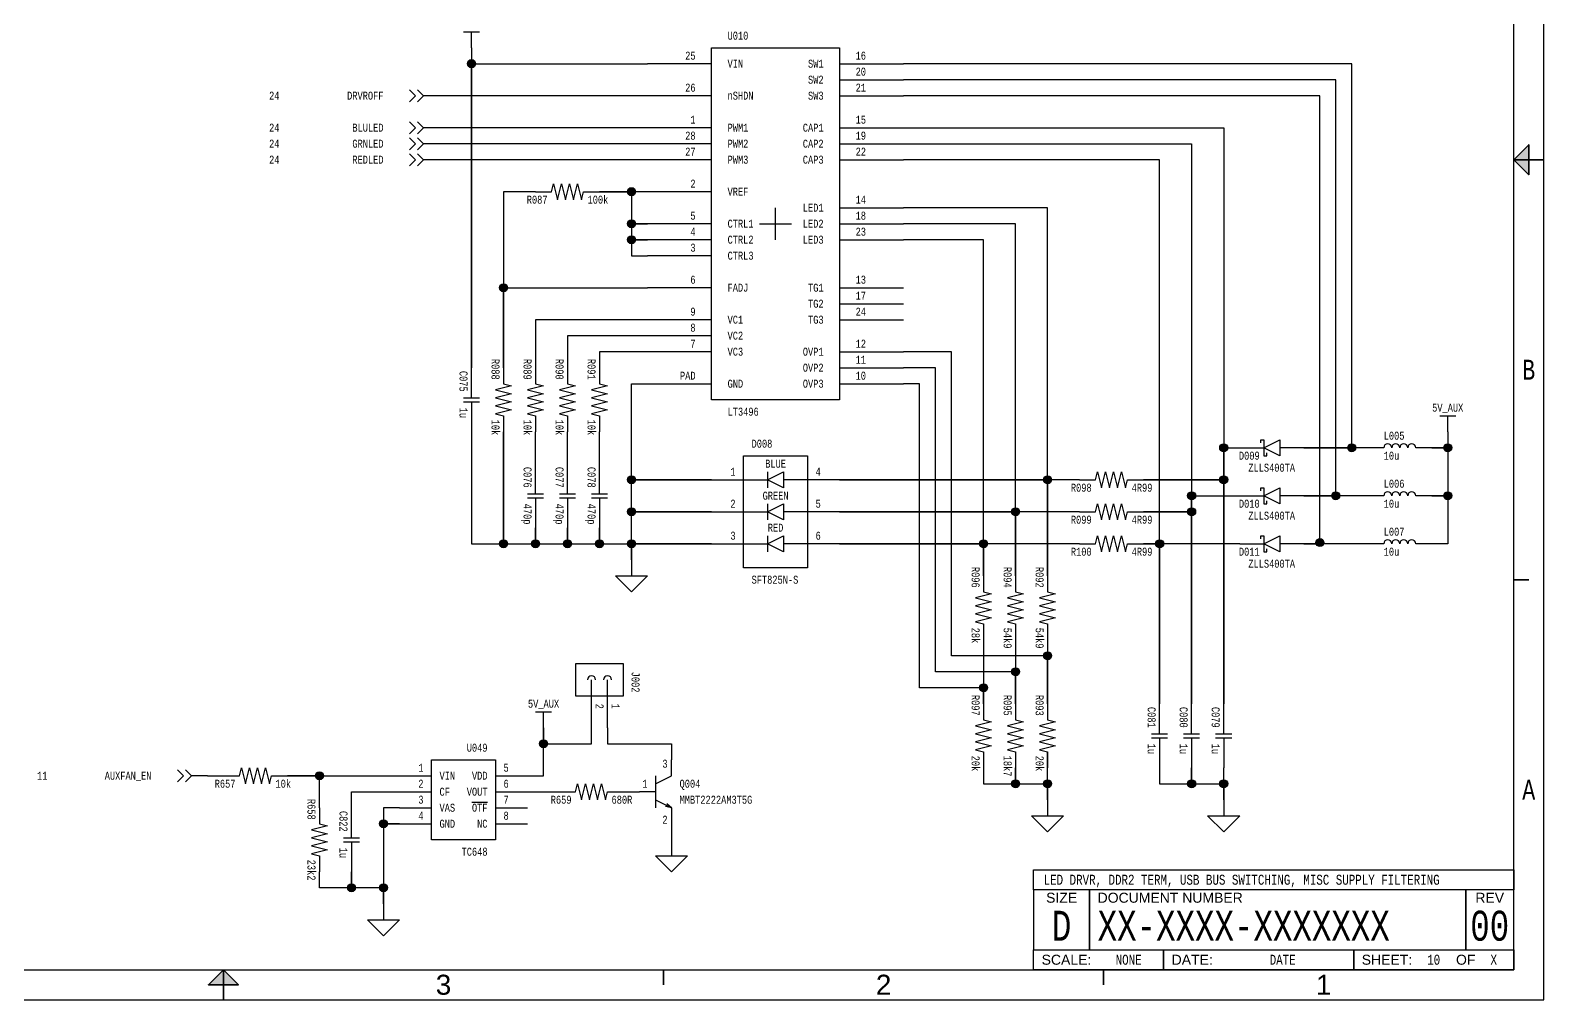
# Paper-space layout '10' of a CAD drawing. Header units: inches. Extents: x 0.2 to 16.8, y 0.2 to 10.8.
# Drawn here: x 7.29 to 16.75, y 0.25 to 6.31 of the extents above; entities that cross this region are included whole.
import ezdxf
from ezdxf.enums import TextEntityAlignment as Align

# ---------------------------------------------------------------- set-up
doc = ezdxf.new("R2010")
doc.units = ezdxf.units.IN
doc.header["$MEASUREMENT"] = 0
for name, color, linetype in [('BORDER', 13, 'Continuous'), ('COMPONENT', 14, 'Continuous'), ('SIGNAL', 84, 'Continuous'), ('TEXT', 252, 'Continuous')]:
    doc.layers.add(name, color=color, linetype=linetype)
doc.styles.add('Monotxt_75', font='monotxt.shx', dxfattribs={"width": 0.75})
doc.styles.get("Standard").update_dxf_attribs({"font": 'arial.ttf'})

# ---------------------------------------------------------------- blocks, each defined once
blk = doc.blocks.new('ANSI B Frame')
at = {"layer": 'BORDER', "lineweight": 35}
h = blk.add_hatch(color=256, dxfattribs=at)
h.dxf.hatch_style = 1
h.paths.add_polyline_path([(16.65625, 5.59375), (16.65625, 5.5), (16.5625, 5.5)])
h.paths.add_polyline_path([(16.5625, 5.5), (16.65625, 5.5), (16.65625, 5.40625)])
h = blk.add_hatch(color=256, dxfattribs=at)
h.dxf.hatch_style = 1
h.paths.add_polyline_path([(8.59375, 0.34375), (8.5, 0.34375), (8.5, 0.4375)])
h.paths.add_polyline_path([(8.5, 0.4375), (8.5, 0.34375), (8.40625, 0.34375)])
at = {"layer": 'BORDER'}
for points in [[(0.25, 0.25), (16.75, 0.25), (16.75, 10.75), (0.25, 10.75)], [(0.4375, 0.4375), (16.5625, 0.4375), (16.5625, 10.5625), (0.4375, 10.5625)], [(13.5625, 1.0625), (16.5625, 1.0625), (16.5625, 0.9375), (13.5625, 0.9375)], [(13.5625, 0.9375), (13.5625, 0.5625), (13.9125, 0.5625), (13.9125, 0.9375), (13.9125, 0.5625), (16.2625, 0.5625), (16.2625, 0.9375), (16.2625, 0.5625), (16.5625, 0.5625), (16.5625, 0.9375)], [(16.5625, 0.4375), (15.5625, 0.4375), (15.5625, 0.5625), (15.5625, 0.4375), (14.375, 0.4375), (14.375, 0.5625), (14.375, 0.4375), (13.5625, 0.4375), (13.5625, 0.5625), (16.5625, 0.5625)]]:
    blk.add_lwpolyline(points, close=True, dxfattribs=at)
at = {"layer": 'BORDER', "lineweight": 35}
for points in [[(16.5625, 5.5), (16.65625, 5.59375), (16.65625, 5.40625)], [(8.5, 0.4375), (8.59375, 0.34375), (8.40625, 0.34375)]]:
    blk.add_lwpolyline(points, close=True, dxfattribs=at)
for points in [[(16.5625, 5.5), (16.75, 5.5)], [(16.65625, 2.875), (16.5625, 2.875)], [(8.5, 0.4375), (8.5, 0.25)], [(11.25, 0.34375), (11.25, 0.4375)], [(14, 0.34375), (14, 0.4375)]]:
    blk.add_lwpolyline(points, dxfattribs=at)
at = {"layer": 'BORDER', "style": 'Monotxt_75', "width": 0.75}
for s, p in [('B', (16.65625, 4.1875)), ('A', (16.65625, 1.5625))]:
    blk.add_text(s, height=0.125, dxfattribs=at).set_placement(p, align=Align.MIDDLE_CENTER)
at = {"layer": 'BORDER'}
for s, p in [('SIZE', (13.7375, 0.8875)), ('REV', (16.4125, 0.8875)), ('OF', (16.2625, 0.5))]:
    blk.add_text(s, height=0.0625, dxfattribs=at).set_placement(p, align=Align.MIDDLE_CENTER)
for s, p in [('DOCUMENT NUMBER', (13.9625, 0.8875)), ('SCALE:', (13.6125, 0.5)), ('DATE:', (14.425, 0.5)), ('SHEET:', (15.6125, 0.5))]:
    blk.add_text(s, height=0.0625, dxfattribs=at).set_placement(p, align=Align.MIDDLE_LEFT)
at = {"layer": 'BORDER', "flags": 8}
for tag, p in [('ZN6', (1.625, 10.65787)), ('ZN5', (4.375, 10.66009)), ('ZN4', (7.125, 10.65625)), ('ZN3', (9.875, 10.65796)), ('ZN2', (12.625, 10.65574)), ('ZN1', (15.375, 10.65574)), ('ZN6', (1.625, 0.34375)), ('ZN5', (4.375, 0.34375)), ('ZN4', (7.125, 0.34375)), ('ZN3', (9.875, 0.34375)), ('ZN2', (12.625, 0.34375)), ('ZN1', (15.375, 0.34375))]:
    blk.add_attdef(tag, text='', height=0.125, dxfattribs=at).set_placement(p, align=Align.MIDDLE_CENTER)
at = {"layer": 'TEXT', "style": 'Monotxt_75', "width": 0.75, "flags": 8}
for tag, height, p in [('DESRP', 0.0625, (13.625, 1)), ('DWG_NO', 0.1875, (13.9625, 0.7125))]:
    blk.add_attdef(tag, text='', height=height, dxfattribs=at).set_placement(p, align=Align.MIDDLE_LEFT)
for tag, height, p in [('SHTSZ', 0.1875, (13.7375, 0.7125)), ('REV', 0.1875, (16.4125, 0.7125)), ('SCALE', 0.0625, (14.15625, 0.5)), ('REVDATE', 0.0625, (15.11875, 0.5)), ('CURRSHT', 0.0625, (16.0625, 0.5)), ('LASTSHT', 0.0625, (16.4375, 0.5))]:
    blk.add_attdef(tag, text='', height=height, dxfattribs=at).set_placement(p, align=Align.MIDDLE_CENTER)
blk = doc.blocks.new('FLOAT_GND')
blk.add_lwpolyline([(0, 0), (0, -0.05)])
blk.add_lwpolyline([(-0.05, -0.05), (0.05, -0.05), (0, -0.1)], close=True)
blk = doc.blocks.new('SUPPLY_BUS')
for points in [[(0, 0), (0.05, 0)], [(0.05, 0.025), (0.05, -0.025)]]:
    blk.add_lwpolyline(points)
blk = doc.blocks.new('CONNECT')
blk.add_hatch(color=256).paths.add_polyline_path([(0.0125, 0, 1), (-0.0125, 0, 1)])
blk.add_circle((0, 0), 0.0125)
blk = doc.blocks.new('LT3496')
blk.add_lwpolyline([(-0.2, 0.55), (0.2, 0.55), (0.2, -0.55), (-0.2, -0.55)], close=True)
for points in [[(-0.2, 0.5), (-0.4, 0.5)], [(0.2, 0.5), (0.4, 0.5)], [(0.2, 0.45), (0.4, 0.45)], [(-0.2, 0.4), (-0.4, 0.4)], [(0.2, 0.4), (0.4, 0.4)], [(-0.2, 0.3), (-0.4, 0.3)], [(0.2, 0.3), (0.4, 0.3)], [(-0.2, 0.25), (-0.4, 0.25)], [(0.2, 0.25), (0.4, 0.25)], [(-0.2, 0.2), (-0.4, 0.2)], [(0.2, 0.2), (0.4, 0.2)], [(-0.2, 0.1), (-0.4, 0.1)], [(0.2, 0.05), (0.4, 0.05)], [(-0.2, 0), (-0.4, 0)], [(0.2, 0), (0.4, 0)], [(-0.2, -0.05), (-0.4, -0.05)], [(0.2, -0.05), (0.4, -0.05)], [(-0.2, -0.1), (-0.4, -0.1)], [(-0.2, -0.2), (-0.4, -0.2)], [(0.2, -0.2), (0.4, -0.2)], [(0.2, -0.25), (0.4, -0.25)], [(-0.2, -0.3), (-0.4, -0.3)], [(0.2, -0.3), (0.4, -0.3)], [(-0.2, -0.35), (-0.4, -0.35)], [(-0.2, -0.4), (-0.4, -0.4)], [(0.2, -0.4), (0.4, -0.4)], [(0.2, -0.45), (0.4, -0.45)], [(-0.4, -0.5), (-0.2, -0.5)], [(0.2, -0.5), (0.4, -0.5)]]:
    blk.add_lwpolyline(points)
at = {"color": 7}
for points in [[(-0.05, 0), (0, 0), (0, 0.05)], [(0, -0.05), (0, 0), (0.05, 0)]]:
    blk.add_lwpolyline(points, dxfattribs=at)
at = {"layer": 'TEXT', "style": 'Monotxt_75', "width": 0.75}
for s, p in [('25', (-0.25, 0.5125)), ('26', (-0.25, 0.4125)), ('1', (-0.25, 0.3125)), ('28', (-0.25, 0.2625)), ('27', (-0.25, 0.2125)), ('2', (-0.25, 0.1125)), ('5', (-0.25, 0.0125)), ('4', (-0.25, -0.0375)), ('3', (-0.25, -0.0875)), ('6', (-0.25, -0.1875)), ('9', (-0.25, -0.2875)), ('8', (-0.25, -0.3375)), ('7', (-0.25, -0.3875)), ('PAD', (-0.25, -0.4875))]:
    blk.add_text(s, height=0.025, dxfattribs=at).set_placement(p, align=Align.RIGHT)
for s, p in [('16', (0.25, 0.5125)), ('20', (0.25, 0.4625)), ('21', (0.25, 0.4125)), ('15', (0.25, 0.3125)), ('19', (0.25, 0.2625)), ('22', (0.25, 0.2125)), ('14', (0.25, 0.0625)), ('18', (0.25, 0.0125)), ('23', (0.25, -0.0375)), ('13', (0.25, -0.1875)), ('17', (0.25, -0.2375)), ('24', (0.25, -0.2875)), ('12', (0.25, -0.3875)), ('11', (0.25, -0.4375)), ('10', (0.25, -0.4875))]:
    blk.add_text(s, height=0.025, dxfattribs=at).set_placement(p)
for s, p in [('VIN', (-0.15, 0.5)), ('nSHDN', (-0.15, 0.4)), ('PWM1', (-0.15, 0.3)), ('PWM2', (-0.15, 0.25)), ('PWM3', (-0.15, 0.2)), ('VREF', (-0.15, 0.1)), ('CTRL1', (-0.15, 0)), ('CTRL2', (-0.15, -0.05)), ('CTRL3', (-0.15, -0.1)), ('FADJ', (-0.15, -0.2)), ('VC1', (-0.15, -0.3)), ('VC2', (-0.15, -0.35)), ('VC3', (-0.15, -0.4)), ('GND', (-0.15, -0.5))]:
    blk.add_text(s, height=0.025, dxfattribs=at).set_placement(p, align=Align.MIDDLE_LEFT)
for s, p in [('SW1', (0.15, 0.5)), ('SW2', (0.15, 0.45)), ('SW3', (0.15, 0.4)), ('CAP1', (0.15, 0.3)), ('CAP2', (0.15, 0.25)), ('CAP3', (0.15, 0.2)), ('LED1', (0.15, 0.05)), ('LED2', (0.15, 0)), ('LED3', (0.15, -0.05)), ('TG1', (0.15, -0.2)), ('TG2', (0.15, -0.25)), ('TG3', (0.15, -0.3)), ('OVP1', (0.15, -0.4)), ('OVP2', (0.15, -0.45)), ('OVP3', (0.15, -0.5))]:
    blk.add_text(s, height=0.025, dxfattribs=at).set_placement(p, align=Align.MIDDLE_RIGHT)
blk.add_text('LT3496', height=0.025, dxfattribs=at).set_placement((-0.15, -0.575), align=Align.TOP_LEFT)
at = {"layer": 'TEXT', "style": 'Monotxt_75', "width": 0.75, "flags": 8}
blk.add_attdef('REFID', (-0.15, 0.575), '', height=0.025, dxfattribs=at)
blk = doc.blocks.new('FROM_CONN')
for points in [[(0, 0), (0.05, 0)], [(0.06875, 0.01875), (0.05, 0), (0.06875, -0.01875)], [(0.09375, 0.01875), (0.075, 0), (0.09375, -0.01875)]]:
    blk.add_lwpolyline(points)
blk = doc.blocks.new('RES')
blk.add_lwpolyline([(-0.2, 0), (-0.1, 0), (-0.0875, 0.05), (-0.0625, -0.05), (-0.0375, 0.05), (-0.0125, -0.05), (0.0125, 0.05), (0.0375, -0.05), (0.0625, 0.05), (0.0875, -0.05), (0.1, 0), (0.2, 0)])
at = {"layer": 'TEXT', "style": 'Monotxt_75', "width": 0.75, "flags": 8}
blk.add_attdef('REFID', text='', height=0.05, dxfattribs=at).set_placement((-0.125, -0.025), align=Align.TOP_RIGHT)
blk.add_attdef('VALUE', text='', height=0.05, dxfattribs=at).set_placement((0.125, -0.025), align=Align.TOP_LEFT)
blk = doc.blocks.new('CAP')
for points in [[(0, 0.0125), (0, 0.2)], [(-0.05, 0.0125), (0.05, 0.0125)], [(-0.05, -0.0125), (0.05, -0.0125)], [(0, -0.0125), (0, -0.2)]]:
    blk.add_lwpolyline(points)
at = {"layer": 'TEXT', "style": 'Monotxt_75', "width": 0.75, "flags": 8}
blk.add_attdef('REFID', text='', height=0.05, rotation=270, dxfattribs=at).set_placement((-0.025, 0.05), align=Align.TOP_RIGHT)
blk.add_attdef('VALUE', text='', height=0.05, rotation=270, dxfattribs=at).set_placement((-0.025, -0.05), align=Align.TOP_LEFT)
blk = doc.blocks.new('IND')
blk.add_lwpolyline([(0.2, 0), (0.1, 0, 1), (0.05, 0, 1), (0, 0, 1), (-0.05, 0, 1), (-0.1, 0), (-0.2, 0)], format="xyb")
at = {"layer": 'TEXT', "style": 'Monotxt_75', "width": 0.75, "flags": 8}
blk.add_attdef('REFID', (-0.1, 0.05), '', height=0.05, dxfattribs=at)
blk.add_attdef('VALUE', text='', height=0.05, dxfattribs=at).set_placement((-0.1, -0.025), align=Align.TOP_LEFT)
blk = doc.blocks.new('D_SCHOTTKY_FLIP')
for points in [[(-0.06875, 0.03125), (-0.06875, 0.05), (-0.05, 0.05), (-0.05, -0.05), (-0.03125, -0.05), (-0.03125, -0.03125)], [(-0.2, 0), (-0.05, 0)], [(0.2, 0), (0.05, 0)]]:
    blk.add_lwpolyline(points)
blk.add_lwpolyline([(-0.05, 0), (0.05, 0.05), (0.05, -0.05)], close=True)
at = {"layer": 'TEXT', "style": 'Monotxt_75', "width": 0.75, "flags": 8}
blk.add_attdef('REFNO', text='', height=0.05, dxfattribs=at).set_placement((-0.075, -0.025), align=Align.TOP_RIGHT)
blk.add_attdef('MFGPN', text='', height=0.05, dxfattribs=at).set_placement((0, -0.1), align=Align.TOP_CENTER)
blk = doc.blocks.new('SFT722N-S')
for points in [[(-0.2, 0.35), (0.2, 0.35), (0.2, -0.35), (-0.2, -0.35)], [(-0.05, 0.2), (0.05, 0.25), (0.05, 0.15)], [(-0.05, 0), (0.05, 0.05), (0.05, -0.05)], [(-0.05, -0.2), (0.05, -0.15), (0.05, -0.25)]]:
    blk.add_lwpolyline(points, close=True)
for points in [[(-0.4, 0.2), (-0.05, 0.2)], [(-0.05, 0.25), (-0.05, 0.25), (-0.05, 0.25), (-0.05, 0.15), (-0.05, 0.15), (-0.05, 0.15)], [(0.4, 0.2), (0.05, 0.2)], [(-0.4, 0), (-0.05, 0)], [(-0.05, 0.05), (-0.05, 0.05), (-0.05, 0.05), (-0.05, -0.05), (-0.05, -0.05), (-0.05, -0.05)], [(0.4, 0), (0.05, 0)], [(-0.05, -0.15), (-0.05, -0.15), (-0.05, -0.15), (-0.05, -0.25), (-0.05, -0.25), (-0.05, -0.25)], [(-0.4, -0.2), (-0.05, -0.2)], [(0.4, -0.2), (0.05, -0.2)]]:
    blk.add_lwpolyline(points)
at = {"layer": 'TEXT', "style": 'Monotxt_75', "width": 0.75}
for s, p in [('BLUE', (0, 0.275)), ('GREEN', (0, 0.075)), ('RED', (0, -0.125))]:
    blk.add_text(s, height=0.05, dxfattribs=at).set_placement(p, align=Align.CENTER)
for s, p in [('1', (-0.25, 0.225)), ('2', (-0.25, 0.025)), ('3', (-0.25, -0.175))]:
    blk.add_text(s, height=0.05, dxfattribs=at).set_placement(p, align=Align.RIGHT)
for s, p in [('4', (0.25, 0.225)), ('5', (0.25, 0.025)), ('6', (0.25, -0.175))]:
    blk.add_text(s, height=0.05, dxfattribs=at).set_placement(p)
at = {"layer": 'TEXT', "style": 'Monotxt_75', "width": 0.75, "flags": 8}
blk.add_attdef('REFID', (-0.15, 0.4), '', height=0.05, dxfattribs=at)
blk.add_attdef('MFGPN', text='', height=0.05, dxfattribs=at).set_placement((-0.15, -0.4), align=Align.TOP_LEFT)
blk = doc.blocks.new('TC648')
blk.add_lwpolyline([(-0.2, 0.25), (0.2, 0.25), (0.2, -0.25), (-0.2, -0.25)], close=True)
for points in [[(-0.4, 0.15), (-0.2, 0.15)], [(0.2, 0.15), (0.4, 0.15)], [(-0.4, 0.05), (-0.2, 0.05)], [(0.2, 0.05), (0.4, 0.05)], [(-0.4, -0.05), (-0.2, -0.05)], [(0.2, -0.05), (0.4, -0.05)], [(-0.4, -0.15), (-0.2, -0.15)], [(0.2, -0.15), (0.4, -0.15)]]:
    blk.add_lwpolyline(points)
at = {"layer": 'TEXT', "style": 'Monotxt_75', "width": 0.75}
for s, p in [('1', (-0.25, 0.175)), ('2', (-0.25, 0.075)), ('3', (-0.25, -0.025)), ('4', (-0.25, -0.125))]:
    blk.add_text(s, height=0.05, dxfattribs=at).set_placement(p, align=Align.RIGHT)
for s, p in [('5', (0.25, 0.175)), ('6', (0.25, 0.075)), ('7', (0.25, -0.025)), ('8', (0.25, -0.125))]:
    blk.add_text(s, height=0.05, dxfattribs=at).set_placement(p)
for s, p in [('VIN', (-0.15, 0.15)), ('CF', (-0.15, 0.05)), ('VAS', (-0.15, -0.05)), ('GND', (-0.15, -0.15))]:
    blk.add_text(s, height=0.05, dxfattribs=at).set_placement(p, align=Align.MIDDLE_LEFT)
for s, p in [('VDD', (0.15, 0.15)), ('VOUT', (0.15, 0.05)), ('%%OOTF', (0.15, -0.05)), ('NC', (0.15, -0.15))]:
    blk.add_text(s, height=0.05, dxfattribs=at).set_placement(p, align=Align.MIDDLE_RIGHT)
blk.add_text('TC648', height=0.05, dxfattribs=at).set_placement((0.15, -0.3), align=Align.TOP_RIGHT)
at = {"layer": 'TEXT', "style": 'Monotxt_75', "width": 0.75, "flags": 8}
blk.add_attdef('REFID', text='', height=0.05, dxfattribs=at).set_placement((0.15, 0.3), align=Align.RIGHT)
blk = doc.blocks.new('NPN')
for points in [[(0, 0.05), (0.1, 0.1), (0.1, 0.2)], [(0, 0.1), (0, -0.1)], [(0, 0), (-0.1, 0)], [(0, -0.05), (0.1, -0.1)], [(0.1, -0.1), (0.0627, -0.0924)], [(0.1, -0.1), (0.0715, -0.0747)], [(0.1, -0.1), (0.1, -0.2)]]:
    blk.add_lwpolyline(points)
at = {"layer": 'TEXT', "style": 'Monotxt_75', "width": 0.75, "flags": 8}
for tag, p in [('C', (0.075, 0.15)), ('B', (-0.05, 0.025)), ('E', (0.075, -0.2))]:
    blk.add_attdef(tag, text='', height=0.05, dxfattribs=at).set_placement(p, align=Align.RIGHT)
blk.add_attdef('REFID', (0.15, 0.025), '', height=0.05, dxfattribs=at)
blk.add_attdef('MFGPN', text='', height=0.05, dxfattribs=at).set_placement((0.15, -0.025), align=Align.TOP_LEFT)
blk = doc.blocks.new('HEADER_1X2')
blk.add_lwpolyline([(-0.1, 0.15), (-0.1, -0.15), (0.1, -0.15), (0.1, 0.15)], close=True)
for points in [[(0.3, 0.05), (0, 0.05)], [(0.3, -0.05), (0, -0.05)]]:
    blk.add_lwpolyline(points)
for centre in [(0, 0.05), (0, -0.05)]:
    blk.add_arc(centre, 0.025, 90, 270)
at = {"layer": 'TEXT', "style": 'Monotxt_75', "width": 0.75}
for s, p in [('1', (0.15, 0.075)), ('2', (0.15, -0.025))]:
    blk.add_text(s, height=0.05, dxfattribs=at).set_placement(p)
at = {"layer": 'TEXT', "style": 'Monotxt_75', "width": 0.75, "flags": 8}
blk.add_attdef('REF', (-0.05, 0.2), '', height=0.05, dxfattribs=at)

psp = doc.layouts.new('10')

# ---------------------------------------------------------------- linework, layer by layer
at = {"layer": 'SIGNAL'}
for points in [[(10.05, 6.2), (10.05, 4.2), (10.05, 6.1), (11.15, 6.1)], [(15.65, 3.7), (15.25, 3.7), (15.55, 3.7), (15.55, 6.1), (12.75, 6.1)], [(15.65, 3.4), (15.25, 3.4), (15.45, 3.4), (15.45, 6), (12.75, 6)], [(11.15, 5.9), (9.85, 5.9)], [(15.65, 3.1), (15.25, 3.1), (15.35, 3.1), (15.35, 5.9), (12.75, 5.9)], [(11.15, 5.7), (9.85, 5.7)], [(12.75, 5.7), (14.75, 5.7), (14.75, 2.1), (14.75, 3.5), (14.25, 3.5), (14.725, 3.5), (14.75, 3.525), (14.75, 3.7), (14.85, 3.7)], [(11.15, 5.6), (9.85, 5.6)], [(12.75, 5.6), (14.55, 5.6), (14.55, 2.1), (14.55, 3.3), (14.25, 3.3), (14.525, 3.3), (14.55, 3.325), (14.55, 3.4), (14.85, 3.4)], [(11.15, 5.5), (9.85, 5.5)], [(14.85, 3.1), (14.25, 3.1), (14.35, 3.1), (14.35, 2.1), (14.35, 5.5), (12.75, 5.5)], [(10.45, 5.3), (10.25, 5.3), (10.25, 4.2), (10.25, 4.7), (11.15, 4.7)], [(11.15, 5.3), (10.85, 5.3), (11.05, 5.3), (11.05, 5.1), (11.15, 5.1), (11.075, 5.1), (11.05, 5.075), (11.05, 5), (11.15, 5), (11.075, 5), (11.05, 4.975), (11.05, 4.9), (11.15, 4.9)], [(13.85, 3.5), (12.35, 3.5), (13.65, 3.5), (13.65, 2.9), (13.65, 5.2), (12.75, 5.2)], [(13.85, 3.3), (12.35, 3.3), (13.45, 3.3), (13.45, 2.9), (13.45, 5.1), (12.75, 5.1)], [(13.85, 3.1), (12.35, 3.1), (13.25, 3.1), (13.25, 2.9), (13.25, 5), (12.75, 5)], [(11.15, 4.5), (10.45, 4.5), (10.45, 4.2)], [(11.15, 4.4), (10.65, 4.4), (10.65, 4.2)], [(11.15, 4.3), (10.85, 4.3), (10.85, 4.2)], [(13.65, 2.5), (13.65, 2.1), (13.65, 2.4), (13.05, 2.4), (13.05, 4.3), (12.75, 4.3)], [(13.45, 2.5), (13.45, 2.1), (13.45, 2.3), (12.95, 2.3), (12.95, 4.2), (12.75, 4.2)], [(10.05, 3.8), (10.05, 3.1), (10.25, 3.1), (10.25, 3.8), (10.25, 3.125), (10.275, 3.1), (10.45, 3.1), (10.45, 3.2), (10.45, 3.125), (10.475, 3.1), (10.65, 3.1), (10.65, 3.2), (10.65, 3.125), (10.675, 3.1), (10.85, 3.1), (10.85, 3.2), (10.85, 3.125), (10.875, 3.1), (11.55, 3.1), (11.05, 3.1), (11.05, 3), (11.05, 3.3), (11.55, 3.3), (11.075, 3.3), (11.05, 3.325), (11.05, 3.5), (11.55, 3.5), (11.075, 3.5), (11.05, 3.525), (11.05, 4.1), (11.15, 4.1)], [(13.25, 2.5), (13.25, 2.1), (13.25, 2.2), (12.85, 2.2), (12.85, 4.1), (12.75, 4.1)], [(10.45, 3.6), (10.45, 3.8)], [(10.65, 3.6), (10.65, 3.8)], [(10.85, 3.6), (10.85, 3.8)], [(16.15, 3.8), (16.15, 3.7), (16.05, 3.7), (16.125, 3.7), (16.15, 3.675), (16.15, 3.4), (16.05, 3.4), (16.125, 3.4), (16.15, 3.375), (16.15, 3.1), (16.05, 3.1)], [(10.4, 1.65), (10.5, 1.65), (10.5, 1.95), (10.5, 1.85), (10.8, 1.85), (10.8, 1.95)], [(10.9, 1.95), (10.9, 1.85), (11.3, 1.85), (11.3, 1.75)], [(13.25, 1.7), (13.25, 1.6), (13.45, 1.6), (13.45, 1.7), (13.45, 1.625), (13.475, 1.6), (13.65, 1.6), (13.65, 1.5), (13.65, 1.8)], [(8.4, 1.65), (8.5, 1.65)], [(9.1, 1.45), (9.1, 1.65), (8.9, 1.65), (9.6, 1.65)], [(14.35, 1.7), (14.35, 1.6), (14.55, 1.6), (14.55, 1.7), (14.55, 1.625), (14.575, 1.6), (14.75, 1.6), (14.75, 1.5), (14.75, 1.7)], [(9.3, 1.45), (9.3, 1.55), (9.6, 1.55)], [(10.4, 1.55), (10.6, 1.55)], [(11, 1.55), (11.1, 1.55)], [(9.6, 1.45), (9.5, 1.45), (9.5, 1.35), (9.6, 1.35), (9.525, 1.35), (9.5, 1.325), (9.5, 0.85), (9.5, 0.95), (9.3, 0.95), (9.3, 1.05), (9.3, 0.975), (9.275, 0.95), (9.1, 0.95), (9.1, 1.05)], [(11.3, 1.35), (11.3, 1.25)]]:
    psp.add_lwpolyline(points, dxfattribs=at)

# ---------------------------------------------------------------- block references
ref = psp.add_blockref('ANSI B Frame', (0, 0))
ref.add_attrib('SHTSZ', 'D', dxfattribs={"layer": 'TEXT', "height": 0.1875, "style": 'Monotxt_75', "width": 0.75}).set_placement((13.7375, 0.7125), align=Align.MIDDLE_CENTER)
ref.add_attrib('DWG_NO', 'XX-XXXX-XXXXXXX', dxfattribs={"layer": 'TEXT', "height": 0.1875, "style": 'Monotxt_75', "width": 0.75}).set_placement((13.9625, 0.7125), align=Align.MIDDLE_LEFT)
ref.add_attrib('REV', '00', dxfattribs={"layer": 'TEXT', "height": 0.1875, "style": 'Monotxt_75', "width": 0.75}).set_placement((16.4125, 0.7125), align=Align.MIDDLE_CENTER)
ref.add_attrib('SCALE', 'NONE', dxfattribs={"layer": 'TEXT', "height": 0.0625, "style": 'Monotxt_75', "width": 0.75}).set_placement((14.15625, 0.5), align=Align.MIDDLE_CENTER)
ref.add_attrib('REVDATE', 'DATE', dxfattribs={"layer": 'TEXT', "height": 0.0625, "style": 'Monotxt_75', "width": 0.75}).set_placement((15.11875, 0.5), align=Align.MIDDLE_CENTER)
ref.add_attrib('CURRSHT', '10', dxfattribs={"layer": 'TEXT', "height": 0.0625, "style": 'Monotxt_75', "width": 0.75}).set_placement((16.0625, 0.5), align=Align.MIDDLE_CENTER)
ref.add_attrib('LASTSHT', 'X', dxfattribs={"layer": 'TEXT', "height": 0.0625, "style": 'Monotxt_75', "width": 0.75}).set_placement((16.4375, 0.5), align=Align.MIDDLE_CENTER)
ref.add_attrib('DESRP', 'LED DRVR, DDR2 TERM, USB BUS SWITCHING, MISC SUPPLY FILTERING', dxfattribs={"layer": 'TEXT', "height": 0.0625, "style": 'Monotxt_75', "width": 0.75}).set_placement((13.625, 1), align=Align.MIDDLE_LEFT)
ref.add_attrib('ZN1', '1', dxfattribs={"layer": 'BORDER', "height": 0.125}).set_placement((15.375, 0.34375), align=Align.MIDDLE_CENTER)
ref.add_attrib('ZN2', '2', dxfattribs={"layer": 'BORDER', "height": 0.125}).set_placement((12.625, 0.34375), align=Align.MIDDLE_CENTER)
ref.add_attrib('ZN3', '3', dxfattribs={"layer": 'BORDER', "height": 0.125}).set_placement((9.875, 0.34375), align=Align.MIDDLE_CENTER)
at = {"layer": 'COMPONENT', "xscale": 2, "yscale": 2, "zscale": 2}
for name, p, rotation in [('SUPPLY_BUS', (10.05, 6.2), 90), ('FROM_CONN', (9.85, 5.9), 180), ('FROM_CONN', (9.85, 5.7), 180), ('FROM_CONN', (9.85, 5.6), 180), ('FROM_CONN', (9.85, 5.5), 180), ('SUPPLY_BUS', (16.15, 3.8), 90), ('SUPPLY_BUS', (10.5, 1.95), 90), ('FROM_CONN', (8.4, 1.65), 180)]:
    psp.add_blockref(name, p, dxfattribs=dict(at, rotation=rotation))
psp.add_blockref('LT3496', (11.95, 5.1), dxfattribs=at).add_auto_attribs({'REFID': 'U010'})
at = {"layer": 'COMPONENT'}
for name, p, values in [('RES', (10.65, 5.3), {'REFID': 'R087', 'VALUE': '100k'}), ('SFT722N-S', (11.95, 3.3), {'REFID': 'D008', 'MFGPN': 'SFT825N-S'}), ('D_SCHOTTKY_FLIP', (15.05, 3.7), {'REFNO': 'D009', 'MFGPN': 'ZLLS400TA'}), ('RES', (14.05, 3.5), {'REFID': 'R098', 'VALUE': '4R99'}), ('D_SCHOTTKY_FLIP', (15.05, 3.4), {'REFNO': 'D010', 'MFGPN': 'ZLLS400TA'}), ('RES', (14.05, 3.3), {'REFID': 'R099', 'VALUE': '4R99'}), ('RES', (14.05, 3.1), {'REFID': 'R100', 'VALUE': '4R99'}), ('D_SCHOTTKY_FLIP', (15.05, 3.1), {'REFNO': 'D011', 'MFGPN': 'ZLLS400TA'}), ('RES', (8.7, 1.65), {'REFID': 'R657', 'VALUE': '10k'}), ('RES', (10.8, 1.55), {'REFID': 'R659', 'VALUE': '680R'}), ('CAP', (9.3, 1.25), {'REFID': 'C822', 'VALUE': '1u'})]:
    psp.add_blockref(name, p, dxfattribs=at).add_auto_attribs(values)
ref = psp.add_blockref('CAP', (10.05, 4), dxfattribs=at)
ref.add_attrib('REFID', 'C075', dxfattribs={"layer": 'TEXT', "height": 0.05, "rotation": 270, "style": 'Monotxt_75', "width": 0.75}).set_placement((10.025, 4.05), align=Align.TOP_RIGHT)
ref.add_attrib('VALUE', '1u', dxfattribs={"layer": 'TEXT', "height": 0.05, "rotation": 270, "style": 'Monotxt_75', "width": 0.75}).set_placement((10.025, 3.95), align=Align.TOP_LEFT)
at = {"layer": 'COMPONENT', "rotation": 270}
for p, values in [((10.25, 4), {'REFID': 'R088', 'VALUE': '10k'}), ((10.45, 4), {'REFID': 'R089', 'VALUE': '10k'}), ((10.65, 4), {'REFID': 'R090', 'VALUE': '10k'}), ((10.85, 4), {'REFID': 'R091', 'VALUE': '10k'}), ((13.25, 2.7), {'REFID': 'R096', 'VALUE': '28k'}), ((13.45, 2.7), {'REFID': 'R094', 'VALUE': '54k9'}), ((13.65, 2.7), {'REFID': 'R092', 'VALUE': '54k9'}), ((13.25, 1.9), {'REFID': 'R097', 'VALUE': '20k'}), ((13.45, 1.9), {'REFID': 'R095', 'VALUE': '18k7'}), ((13.65, 1.9), {'REFID': 'R093', 'VALUE': '20k'}), ((9.1, 1.25), {'REFID': 'R658', 'VALUE': '23k2'})]:
    psp.add_blockref('RES', p, dxfattribs=at).add_auto_attribs(values)
at = {"layer": 'COMPONENT'}
ref = psp.add_blockref('IND', (15.85, 3.7), dxfattribs=at)
ref.add_attrib('REFID', 'L005', (15.75, 3.75), dxfattribs={"layer": 'TEXT', "height": 0.05, "style": 'Monotxt_75', "width": 0.75})
ref.add_attrib('VALUE', '10u', dxfattribs={"layer": 'TEXT', "height": 0.05, "style": 'Monotxt_75', "width": 0.75}).set_placement((15.75, 3.675), align=Align.TOP_LEFT)
ref = psp.add_blockref('CAP', (10.45, 3.4), dxfattribs=at)
ref.add_attrib('REFID', 'C076', dxfattribs={"layer": 'TEXT', "height": 0.05, "rotation": 270, "style": 'Monotxt_75', "width": 0.75}).set_placement((10.425, 3.45), align=Align.TOP_RIGHT)
ref.add_attrib('VALUE', '470p', dxfattribs={"layer": 'TEXT', "height": 0.05, "rotation": 270, "style": 'Monotxt_75', "width": 0.75}).set_placement((10.425, 3.35), align=Align.TOP_LEFT)
ref = psp.add_blockref('CAP', (10.65, 3.4), dxfattribs=at)
ref.add_attrib('REFID', 'C077', dxfattribs={"layer": 'TEXT', "height": 0.05, "rotation": 270, "style": 'Monotxt_75', "width": 0.75}).set_placement((10.625, 3.45), align=Align.TOP_RIGHT)
ref.add_attrib('VALUE', '470p', dxfattribs={"layer": 'TEXT', "height": 0.05, "rotation": 270, "style": 'Monotxt_75', "width": 0.75}).set_placement((10.625, 3.35), align=Align.TOP_LEFT)
ref = psp.add_blockref('CAP', (10.85, 3.4), dxfattribs=at)
ref.add_attrib('REFID', 'C078', dxfattribs={"layer": 'TEXT', "height": 0.05, "rotation": 270, "style": 'Monotxt_75', "width": 0.75}).set_placement((10.825, 3.45), align=Align.TOP_RIGHT)
ref.add_attrib('VALUE', '470p', dxfattribs={"layer": 'TEXT', "height": 0.05, "rotation": 270, "style": 'Monotxt_75', "width": 0.75}).set_placement((10.825, 3.35), align=Align.TOP_LEFT)
ref = psp.add_blockref('IND', (15.85, 3.4), dxfattribs=at)
ref.add_attrib('REFID', 'L006', (15.75, 3.45), dxfattribs={"layer": 'TEXT', "height": 0.05, "style": 'Monotxt_75', "width": 0.75})
ref.add_attrib('VALUE', '10u', dxfattribs={"layer": 'TEXT', "height": 0.05, "style": 'Monotxt_75', "width": 0.75}).set_placement((15.75, 3.375), align=Align.TOP_LEFT)
ref = psp.add_blockref('IND', (15.85, 3.1), dxfattribs=at)
ref.add_attrib('REFID', 'L007', (15.75, 3.15), dxfattribs={"layer": 'TEXT', "height": 0.05, "style": 'Monotxt_75', "width": 0.75})
ref.add_attrib('VALUE', '10u', dxfattribs={"layer": 'TEXT', "height": 0.05, "style": 'Monotxt_75', "width": 0.75}).set_placement((15.75, 3.075), align=Align.TOP_LEFT)
at = {"layer": 'COMPONENT', "xscale": 2, "yscale": 2, "zscale": 2}
for p in [(11.05, 3), (13.65, 1.5), (14.75, 1.5), (11.3, 1.25), (9.5, 0.85)]:
    psp.add_blockref('FLOAT_GND', p, dxfattribs=at)
at = {"layer": 'COMPONENT'}
ref = psp.add_blockref('HEADER_1X2', (10.85, 2.25), dxfattribs=dict(at, rotation=270))
ref.add_attrib('REF', 'J002', (11.05, 2.3), dxfattribs={"layer": 'TEXT', "height": 0.05, "rotation": 270, "style": 'Monotxt_75', "width": 0.75})
ref = psp.add_blockref('CAP', (14.35, 1.9), dxfattribs=at)
ref.add_attrib('REFID', 'C081', dxfattribs={"layer": 'TEXT', "height": 0.05, "rotation": 270, "style": 'Monotxt_75', "width": 0.75}).set_placement((14.325, 1.95), align=Align.TOP_RIGHT)
ref.add_attrib('VALUE', '1u', dxfattribs={"layer": 'TEXT', "height": 0.05, "rotation": 270, "style": 'Monotxt_75', "width": 0.75}).set_placement((14.325, 1.85), align=Align.TOP_LEFT)
ref = psp.add_blockref('CAP', (14.55, 1.9), dxfattribs=at)
ref.add_attrib('REFID', 'C080', dxfattribs={"layer": 'TEXT', "height": 0.05, "rotation": 270, "style": 'Monotxt_75', "width": 0.75}).set_placement((14.525, 1.95), align=Align.TOP_RIGHT)
ref.add_attrib('VALUE', '1u', dxfattribs={"layer": 'TEXT', "height": 0.05, "rotation": 270, "style": 'Monotxt_75', "width": 0.75}).set_placement((14.525, 1.85), align=Align.TOP_LEFT)
ref = psp.add_blockref('CAP', (14.75, 1.9), dxfattribs=at)
ref.add_attrib('REFID', 'C079', dxfattribs={"layer": 'TEXT', "height": 0.05, "rotation": 270, "style": 'Monotxt_75', "width": 0.75}).set_placement((14.725, 1.95), align=Align.TOP_RIGHT)
ref.add_attrib('VALUE', '1u', dxfattribs={"layer": 'TEXT', "height": 0.05, "rotation": 270, "style": 'Monotxt_75', "width": 0.75}).set_placement((14.725, 1.85), align=Align.TOP_LEFT)
ref = psp.add_blockref('TC648', (10, 1.5), dxfattribs=at)
ref.add_attrib('REFID', 'U049', dxfattribs={"layer": 'TEXT', "height": 0.05, "style": 'Monotxt_75', "width": 0.75}).set_placement((10.15, 1.8), align=Align.RIGHT)
ref = psp.add_blockref('NPN', (11.2, 1.55), dxfattribs=at)
ref.add_attrib('REFID', 'Q004', (11.35, 1.575), dxfattribs={"layer": 'TEXT', "height": 0.05, "style": 'Monotxt_75', "width": 0.75})
ref.add_attrib('MFGPN', 'MMBT2222AM3T5G', dxfattribs={"layer": 'TEXT', "height": 0.05, "style": 'Monotxt_75', "width": 0.75}).set_placement((11.35, 1.525), align=Align.TOP_LEFT)
ref.add_attrib('C', '3', dxfattribs={"layer": 'TEXT', "height": 0.05, "style": 'Monotxt_75', "width": 0.75}).set_placement((11.275, 1.7), align=Align.RIGHT)
ref.add_attrib('B', '1', dxfattribs={"layer": 'TEXT', "height": 0.05, "style": 'Monotxt_75', "width": 0.75}).set_placement((11.15, 1.575), align=Align.RIGHT)
ref.add_attrib('E', '2', dxfattribs={"layer": 'TEXT', "height": 0.05, "style": 'Monotxt_75', "width": 0.75}).set_placement((11.275, 1.35), align=Align.RIGHT)
at = {"layer": 'SIGNAL', "xscale": 2, "yscale": 2, "zscale": 2}
for p in [(10.05, 6.1), (11.05, 5.3), (11.05, 5.1), (11.05, 5), (10.25, 4.7), (14.75, 3.7), (15.55, 3.7), (16.15, 3.7), (11.05, 3.5), (13.65, 3.5), (14.75, 3.5), (14.55, 3.4), (15.45, 3.4), (16.15, 3.4), (11.05, 3.3), (13.45, 3.3), (14.55, 3.3), (10.25, 3.1), (10.45, 3.1), (10.65, 3.1), (10.85, 3.1), (11.05, 3.1), (13.25, 3.1), (14.35, 3.1), (15.35179, 3.1067), (13.65, 2.4), (13.45, 2.3), (13.25, 2.2), (10.5, 1.85), (9.1, 1.65), (13.45, 1.6), (13.65, 1.6), (14.55, 1.6), (14.75, 1.6), (9.5, 1.35), (9.3, 0.95), (9.5, 0.95)]:
    psp.add_blockref('CONNECT', p, dxfattribs=at)

# ---------------------------------------------------------------- texts
at = {"layer": 'TEXT', "style": 'Monotxt_75', "width": 0.75}
for s, p in [('24', (8.85, 5.9)), ('DRVROFF', (9.5, 5.9)), ('24', (8.85, 5.7)), ('BLULED', (9.5, 5.7)), ('24', (8.85, 5.6)), ('GRNLED', (9.5, 5.6)), ('24', (8.85, 5.5)), ('REDLED', (9.5, 5.5)), ('11', (7.4, 1.65)), ('AUXFAN_EN', (8.05, 1.65))]:
    psp.add_text(s, height=0.05, dxfattribs=at).set_placement(p, align=Align.MIDDLE_RIGHT)
for p in [(16.15, 3.925), (10.5, 2.075)]:
    psp.add_text('5V_AUX', height=0.05, dxfattribs=at).set_placement(p, align=Align.CENTER)

doc.saveas('drawing.dxf')
